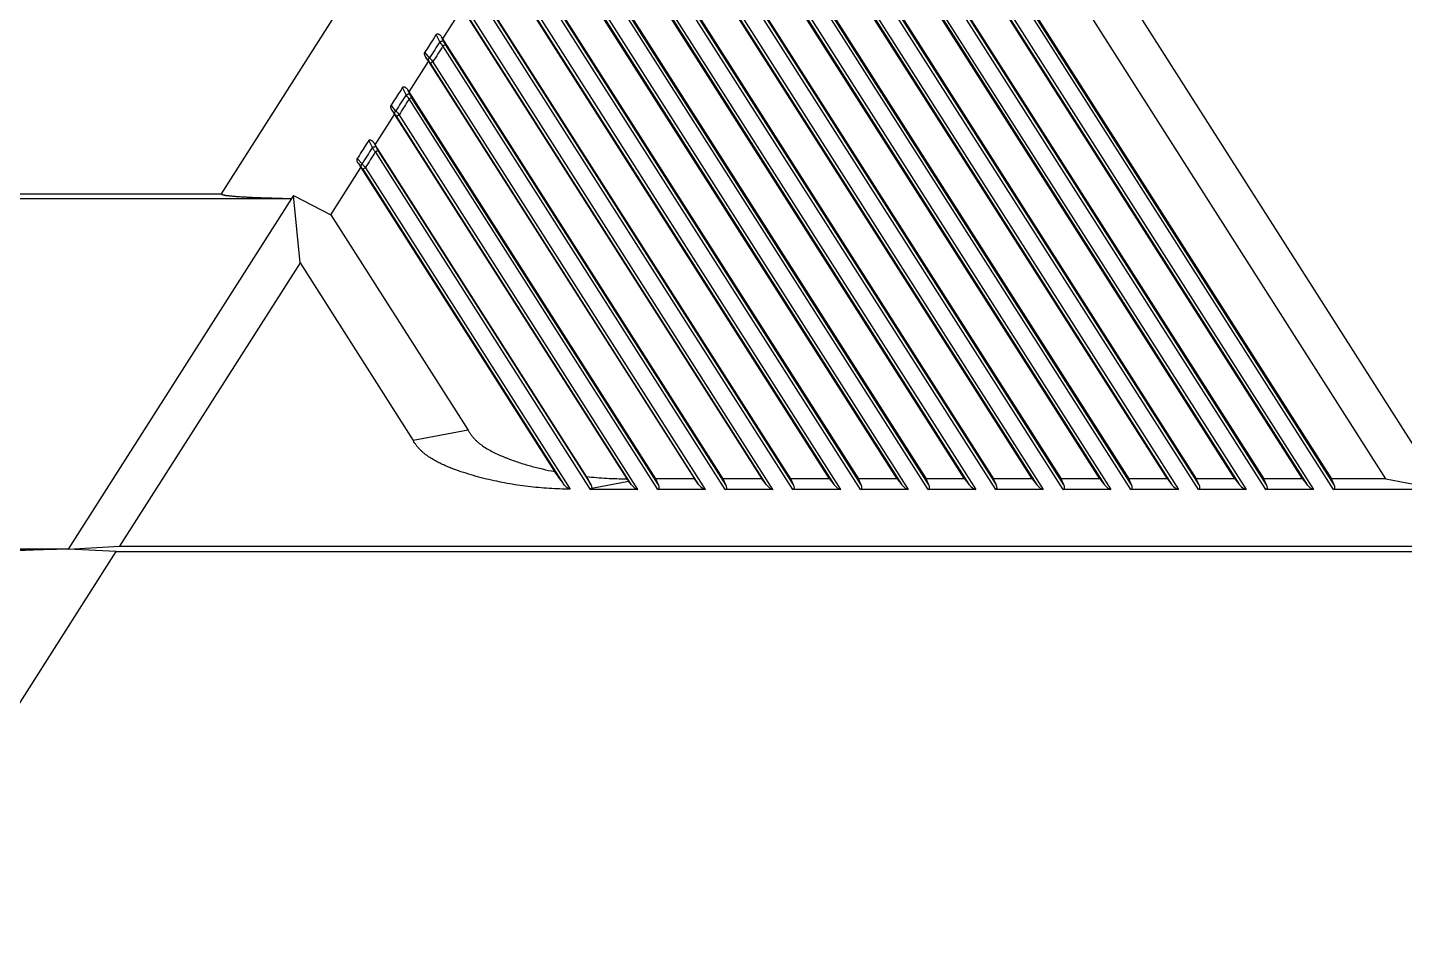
# Model space of a CAD drawing. Header units: millimetres. Extents: x 3299 to 14264, y 1863 to 5555.
# Drawn here: x 12317.8 to 12450.7, y 3565 to 3653.5 of the extents above; entities that cross this region are included whole.
import ezdxf

# ---------------------------------------------------------------- set-up
doc = ezdxf.new("R2010")
doc.units = ezdxf.units.MM

# ---------------------------------------------------------------- blocks, each defined once
blk = doc.blocks.new('1111')
at = {"color": 7, "linetype": 'Continuous'}
for p, q in [((16463.27, 6872.73), (16416.74, 6945.77)), ((16417.09, 6945.36), (16463.71, 6872.18)), ((16417.33, 6945.52), (16464.34, 6871.73)), ((16466.26, 6871.73), (16419.08, 6945.79)), ((16419.26, 6946.19), (16466.05, 6872.73)), ((16466.32, 6872.18), (16419.33, 6945.94)), ((16469.79, 6872.73), (16423.09, 6946.04)), ((16423.62, 6945.34), (16470.23, 6872.18)), ((16423.87, 6945.49), (16470.86, 6871.73)), ((16459.74, 6871.73), (16413.53, 6944.26)), ((16413.66, 6944.74), (16459.53, 6872.73)), ((16459.8, 6872.18), (16413.78, 6944.42)), ((16472.78, 6871.73), (16426.27, 6944.73)), ((16426.51, 6945.05), (16472.58, 6872.73)), ((16472.84, 6872.18), (16426.52, 6944.89)), ((16436.52, 6944.97), (16483.17, 6871.73)), ((16456.75, 6872.73), (16411.54, 6943.7)), ((16411.82, 6943.39), (16457.19, 6872.18)), ((16412.06, 6943.55), (16457.82, 6871.73)), ((16453.22, 6871.73), (16408.77, 6941.5)), ((16408.86, 6942.04), (16453.01, 6872.73)), ((16453.28, 6872.18), (16409.01, 6941.66)), ((16450.23, 6872.73), (16406.97, 6940.63)), ((16407.22, 6940.37), (16450.67, 6872.18)), ((16407.47, 6940.53), (16451.29, 6871.73)), ((16446.7, 6871.73), (16404.49, 6937.98)), ((16404.56, 6938.56), (16446.49, 6872.73)), ((16446.76, 6872.18), (16404.74, 6938.13)), ((16443.7, 6872.73), (16402.83, 6936.89)), ((16403.06, 6936.67), (16444.15, 6872.18)), ((16403.3, 6936.83), (16444.77, 6871.73)), ((16365.44, 6900.26), (16386.62, 6933.5)), ((16440.18, 6871.73), (16400.56, 6933.92)), ((16400.6, 6934.53), (16439.97, 6872.73)), ((16440.24, 6872.18), (16400.8, 6934.07)), ((16437.18, 6872.73), (16398.99, 6932.68)), ((16399.21, 6932.48), (16437.63, 6872.18)), ((16399.45, 6932.64), (16438.25, 6871.73)), ((16477.83, 6872.73), (16440.09, 6931.98)), ((16433.65, 6871.73), (16396.88, 6929.46)), ((16396.9, 6930.1), (16433.45, 6872.73)), ((16433.71, 6872.18), (16397.12, 6929.61)), ((16430.66, 6872.73), (16395.39, 6928.11)), ((16395.84, 6928.08), (16431.73, 6871.73)), ((16395.59, 6927.92), (16431.1, 6872.18)), ((16393.41, 6925.35), (16426.93, 6872.73)), ((16427.13, 6871.73), (16393.4, 6924.68)), ((16427.19, 6872.18), (16393.65, 6924.84)), ((16424.14, 6872.73), (16391.97, 6923.24)), ((16392.16, 6923.07), (16424.58, 6872.18)), ((16392.41, 6923.22), (16425.21, 6871.73)), ((16420.4, 6872.73), (16390.07, 6920.33)), ((16420.61, 6871.73), (16390.08, 6919.65)), ((16420.67, 6872.18), (16390.33, 6919.8)), ((16386.81, 6915.22), (16388.68, 6918.15)), ((16388.68, 6918.15), (16417.61, 6872.73)), ((16418.06, 6872.18), (16388.88, 6917.98)), ((16418.68, 6871.73), (16389.12, 6918.14)), ((16386.53, 6914.92), (16386.18, 6915.64)), ((16386.7, 6915.39), (16386.81, 6915.22)), ((16386.89, 6915), (16386.7, 6915.39)), ((16413.88, 6872.73), (16386.81, 6915.22)), ((16386.82, 6914.53), (16387.06, 6914.68)), ((16414.14, 6872.18), (16387.06, 6914.68)), ((16385.54, 6913.37), (16385.08, 6913.92)), ((16385.18, 6913.42), (16385.42, 6913.03)), ((16385.41, 6913.14), (16385.18, 6913.42)), ((16414.08, 6871.73), (16386.82, 6914.53)), ((16383.55, 6910.1), (16385.42, 6913.03)), ((16385.42, 6913.03), (16411.09, 6872.73)), ((16385.62, 6912.86), (16385.86, 6913.02)), ((16411.53, 6872.18), (16385.62, 6912.86)), ((16412.16, 6871.73), (16385.86, 6913.02)), ((16383.27, 6909.8), (16382.92, 6910.52)), ((16383.44, 6910.27), (16383.55, 6910.1)), ((16383.63, 6909.88), (16383.44, 6910.27)), ((16407.36, 6872.73), (16383.55, 6910.1)), ((16383.56, 6909.41), (16383.8, 6909.57)), ((16407.56, 6871.73), (16383.56, 6909.41)), ((16407.62, 6872.18), (16383.8, 6909.57)), ((16382.28, 6908.25), (16381.82, 6908.8)), ((16381.92, 6908.3), (16382.16, 6907.91)), ((16382.15, 6908.03), (16381.92, 6908.3)), ((16380.29, 6904.98), (16382.16, 6907.91)), ((16382.16, 6907.91), (16404.57, 6872.74)), ((16382.35, 6907.75), (16382.6, 6907.9)), ((16405.01, 6872.18), (16382.35, 6907.75)), ((16405.64, 6871.73), (16382.6, 6907.9)), ((16379.66, 6905.4), (16380.01, 6904.69)), ((16380.18, 6905.16), (16380.29, 6904.98)), ((16380.18, 6905.16), (16380.37, 6904.77)), ((16400.69, 6872.96), (16380.29, 6904.98)), ((16380.54, 6904.45), (16380.3, 6904.29)), ((16380.3, 6904.29), (16401.04, 6871.73)), ((16380.54, 6904.45), (16401.09, 6872.19)), ((16375.99, 6898.23), (16378.9, 6902.79)), ((16378.56, 6903.68), (16379.02, 6903.14)), ((16378.66, 6903.18), (16378.9, 6902.79)), ((16378.66, 6903.18), (16378.89, 6902.91)), ((16378.9, 6902.79), (16397.6, 6873.44)), ((16379.34, 6902.78), (16379.09, 6902.63)), ((16379.34, 6902.78), (16399.11, 6871.74)), ((16379.09, 6902.63), (16398.39, 6872.34)), ((16262.26, 6900.26), (16365.44, 6900.26)), ((16372.41, 6900.1), (16372.22, 6899.8)), ((16372.41, 6900.1), (16375.99, 6898.23)), ((16373.03, 6893.58), (16372.41, 6900.1)), ((16254.92, 6899.8), (16372.2, 6899.8)), ((16372.2, 6899.8), (16350.64, 6865.96)), ((16372.22, 6899.8), (16372.2, 6899.8)), ((16375.99, 6898.23), (16389.25, 6877.43)), ((16373.03, 6893.58), (16355.61, 6866.23)), ((16373.03, 6893.58), (16383.95, 6876.43)), ((16389.25, 6877.43), (16383.95, 6876.43)), ((16401.18, 6871.85), (16404.74, 6872.52)), ((16405.01, 6872.18), (16404.74, 6872.52)), ((16411.09, 6872.73), (16407.36, 6872.73)), ((16407.62, 6872.18), (16407.36, 6872.73)), ((16411.53, 6872.18), (16411.09, 6872.73)), ((16417.61, 6872.73), (16413.88, 6872.73)), ((16414.14, 6872.18), (16413.88, 6872.73)), ((16418.06, 6872.18), (16417.61, 6872.73)), ((16424.14, 6872.73), (16420.4, 6872.73)), ((16420.67, 6872.18), (16420.4, 6872.73)), ((16424.14, 6872.73), (16424.58, 6872.18)), ((16430.66, 6872.73), (16426.93, 6872.73)), ((16427.19, 6872.18), (16426.93, 6872.73)), ((16430.66, 6872.73), (16431.1, 6872.18)), ((16437.18, 6872.73), (16433.45, 6872.73)), ((16433.71, 6872.18), (16433.45, 6872.73)), ((16437.18, 6872.73), (16437.63, 6872.18)), ((16443.7, 6872.73), (16439.97, 6872.73)), ((16440.24, 6872.18), (16439.97, 6872.73)), ((16443.7, 6872.73), (16444.15, 6872.18)), ((16450.23, 6872.73), (16446.49, 6872.73)), ((16446.76, 6872.18), (16446.49, 6872.73)), ((16450.23, 6872.73), (16450.67, 6872.18)), ((16456.75, 6872.73), (16453.01, 6872.73)), ((16453.28, 6872.18), (16453.01, 6872.73)), ((16456.75, 6872.73), (16457.19, 6872.18)), ((16463.27, 6872.73), (16459.53, 6872.73)), ((16459.8, 6872.18), (16459.53, 6872.73)), ((16463.27, 6872.73), (16463.71, 6872.18)), ((16469.79, 6872.73), (16466.05, 6872.73)), ((16466.32, 6872.18), (16466.05, 6872.73)), ((16469.79, 6872.73), (16470.23, 6872.18)), ((16477.83, 6872.73), (16472.58, 6872.73)), ((16472.84, 6872.18), (16472.58, 6872.73)), ((16477.83, 6872.73), (16483.17, 6871.73)), ((16405.64, 6871.73), (16401.04, 6871.73)), ((16412.16, 6871.73), (16407.56, 6871.73)), ((16418.68, 6871.73), (16414.08, 6871.73)), ((16425.21, 6871.73), (16420.61, 6871.73)), ((16431.73, 6871.73), (16427.13, 6871.73)), ((16438.25, 6871.73), (16433.65, 6871.73)), ((16444.77, 6871.73), (16440.18, 6871.73)), ((16451.29, 6871.73), (16446.7, 6871.73)), ((16457.82, 6871.73), (16453.22, 6871.73)), ((16464.34, 6871.73), (16459.74, 6871.73)), ((16470.86, 6871.73), (16466.26, 6871.73)), ((16483.17, 6871.73), (16472.78, 6871.73)), ((16350.64, 6865.96), (16233.36, 6865.96)), ((16259.03, 6714.63), (16355.29, 6865.73)), ((16350.66, 6865.96), (16350.64, 6865.96)), ((16350.65, 6865.94), (16355.61, 6866.23)), ((16350.66, 6865.96), (16350.65, 6865.94)), ((16355.29, 6865.73), (16350.65, 6865.94)), ((16355.29, 6865.73), (16482.29, 6865.73)), ((16355.61, 6866.23), (16486.68, 6866.23))]:
    blk.add_line(p, q, dxfattribs=at)
for centre, radius, start, end in [((16590.16, 6784.13), 242.02, 147.2885, 147.7233), ((16586.42, 6786.52), 237.12, 147.3263, 147.7588), ((16586.9, 6779.02), 242.02, 147.2885, 147.7234), ((16583.15, 6781.4), 237.11, 147.3263, 147.7588), ((16583.61, 6773.91), 241.99, 147.2885, 147.7234), ((16579.87, 6776.3), 237.09, 147.3262, 147.7588)]:
    blk.add_arc(centre, radius, start, end, dxfattribs=at)
for centre, start_param, end_param in [((16405.26, 6872.33), 1.521772, 2.830769), ((16407.18, 6872.33), -3.452417, -2.14342), ((16411.78, 6872.33), 1.521772, 2.830769), ((16413.7, 6872.33), -3.452417, -2.14342), ((16418.3, 6872.33), 1.521772, 2.830769), ((16420.22, 6872.33), -3.452417, -2.14342), ((16424.83, 6872.33), 1.521772, 2.830769), ((16426.75, 6872.33), -3.452417, -2.14342), ((16431.35, 6872.33), 1.521772, 2.830769), ((16433.27, 6872.33), -3.452417, -2.14342), ((16437.87, 6872.33), 1.521772, 2.830769), ((16439.79, 6872.33), -3.452417, -2.14342), ((16444.39, 6872.33), 1.521772, 2.830769), ((16446.31, 6872.33), -3.452417, -2.14342), ((16450.91, 6872.33), 1.521772, 2.830769), ((16452.84, 6872.33), -3.452417, -2.14342), ((16457.43, 6872.33), 1.521772, 2.830769), ((16459.36, 6872.33), -3.452417, -2.14342), ((16463.96, 6872.33), 1.521772, 2.830769), ((16465.88, 6872.33), -3.452417, -2.14342), ((16470.48, 6872.33), 1.521772, 2.830769), ((16472.4, 6872.33), -3.452417, -2.14342), ((16400.66, 6872.33), -3.452417, -2.832967)]:
    blk.add_ellipse(centre, major_axis=(-0.473, 0.571), ratio=0.388195, start_param=start_param, end_param=end_param, dxfattribs=at)
for points, knots in [([(16386.18, 6915.64), (16386.09, 6915.5), (16385.72, 6914.92), (16385.36, 6914.35), (16385.08, 6913.92)], [0, 0, 0, 0, 0.246028, 1, 1, 1, 1]), ([(16386.18, 6915.64), (16386.19, 6915.65), (16386.2, 6915.67), (16386.22, 6915.68), (16386.24, 6915.69), (16386.26, 6915.7), (16386.29, 6915.71), (16386.32, 6915.71), (16386.37, 6915.7), (16386.41, 6915.68), (16386.44, 6915.66), (16386.49, 6915.63), (16386.54, 6915.59), (16386.6, 6915.53), (16386.65, 6915.46), (16386.68, 6915.41), (16386.7, 6915.39)], [0, 0, 0, 0, 0.06252, 0.093846, 0.125157, 0.156474, 0.187777, 0.250243, 0.312732, 0.375225, 0.437715, 0.500204, 0.625117, 0.750063, 0.875025, 1, 1, 1, 1]), ([(16386.53, 6914.92), (16386.54, 6914.93), (16386.58, 6914.95), (16386.63, 6914.97), (16386.68, 6914.99), (16386.73, 6915.01), (16386.78, 6915.02), (16386.82, 6915.02), (16386.86, 6915.01), (16386.88, 6915.01), (16386.89, 6915)], [0, 0, 0, 0, 0.148783, 0.298839, 0.445551, 0.584593, 0.712031, 0.82471, 0.920705, 1, 1, 1, 1]), ([(16386.82, 6914.53), (16386.77, 6914.59), (16386.67, 6914.72), (16386.57, 6914.86), (16386.53, 6914.92)], [0, 0, 0, 0, 0.512587, 1, 1, 1, 1]), ([(16387.06, 6914.68), (16387.03, 6914.74), (16386.97, 6914.84), (16386.91, 6914.95), (16386.89, 6915)], [0, 0, 0, 0, 0.511051, 1, 1, 1, 1]), ([(16385.18, 6913.42), (16385.17, 6913.44), (16385.14, 6913.48), (16385.11, 6913.54), (16385.09, 6913.6), (16385.07, 6913.66), (16385.05, 6913.72), (16385.05, 6913.78), (16385.05, 6913.82), (16385.06, 6913.86), (16385.07, 6913.89), (16385.08, 6913.91), (16385.08, 6913.92)], [0, 0, 0, 0, 0.124938, 0.249895, 0.374848, 0.499813, 0.624783, 0.749753, 0.8123, 0.87486, 0.937446, 1, 1, 1, 1]), ([(16385.41, 6913.14), (16385.41, 6913.15), (16385.41, 6913.17), (16385.42, 6913.19), (16385.43, 6913.22), (16385.44, 6913.25), (16385.46, 6913.28), (16385.49, 6913.32), (16385.52, 6913.35), (16385.54, 6913.37)], [0, 0, 0, 0, 0.086194, 0.184306, 0.294888, 0.417617, 0.551337, 0.694401, 1, 1, 1, 1]), ([(16385.86, 6913.02), (16385.81, 6913.08), (16385.73, 6913.17), (16385.62, 6913.29), (16385.57, 6913.35), (16385.54, 6913.37)], [0, 0, 0, 0, 0.513738, 0.762126, 1, 1, 1, 1]), ([(16385.62, 6912.86), (16385.58, 6912.91), (16385.53, 6912.99), (16385.46, 6913.08), (16385.43, 6913.12), (16385.41, 6913.14)], [0, 0, 0, 0, 0.512989, 0.761589, 1, 1, 1, 1]), ([(16382.92, 6910.52), (16382.83, 6910.38), (16382.46, 6909.81), (16382.1, 6909.23), (16381.82, 6908.8)], [0, 0, 0, 0, 0.246028, 1, 1, 1, 1]), ([(16382.92, 6910.52), (16382.93, 6910.53), (16382.94, 6910.55), (16382.96, 6910.57), (16382.98, 6910.58), (16383, 6910.58), (16383.03, 6910.59), (16383.06, 6910.59), (16383.11, 6910.58), (16383.14, 6910.56), (16383.18, 6910.54), (16383.23, 6910.51), (16383.28, 6910.47), (16383.34, 6910.41), (16383.39, 6910.34), (16383.42, 6910.3), (16383.44, 6910.27)], [0, 0, 0, 0, 0.062515, 0.093842, 0.125155, 0.156486, 0.187796, 0.250287, 0.312786, 0.375282, 0.437771, 0.500255, 0.625161, 0.750093, 0.875041, 1, 1, 1, 1]), ([(16383.27, 6909.8), (16383.28, 6909.81), (16383.32, 6909.83), (16383.37, 6909.86), (16383.42, 6909.87), (16383.47, 6909.89), (16383.52, 6909.9), (16383.56, 6909.9), (16383.6, 6909.9), (16383.62, 6909.89), (16383.63, 6909.88)], [0, 0, 0, 0, 0.148783, 0.298839, 0.445551, 0.584593, 0.712031, 0.82471, 0.920705, 1, 1, 1, 1]), ([(16383.56, 6909.41), (16383.51, 6909.48), (16383.41, 6909.6), (16383.31, 6909.74), (16383.27, 6909.8)], [0, 0, 0, 0, 0.512587, 1, 1, 1, 1]), ([(16383.8, 6909.57), (16383.77, 6909.62), (16383.71, 6909.72), (16383.65, 6909.83), (16383.63, 6909.88)], [0, 0, 0, 0, 0.511051, 1, 1, 1, 1]), ([(16381.92, 6908.3), (16381.91, 6908.32), (16381.88, 6908.36), (16381.85, 6908.42), (16381.83, 6908.48), (16381.81, 6908.54), (16381.79, 6908.61), (16381.79, 6908.66), (16381.79, 6908.71), (16381.8, 6908.74), (16381.81, 6908.77), (16381.82, 6908.79), (16381.82, 6908.8)], [0, 0, 0, 0, 0.124949, 0.249909, 0.374871, 0.499841, 0.624814, 0.749772, 0.812317, 0.874866, 0.937442, 1, 1, 1, 1]), ([(16382.15, 6908.03), (16382.15, 6908.03), (16382.15, 6908.05), (16382.16, 6908.08), (16382.17, 6908.1), (16382.18, 6908.13), (16382.2, 6908.16), (16382.23, 6908.21), (16382.26, 6908.24), (16382.28, 6908.25)], [0, 0, 0, 0, 0.086194, 0.184306, 0.294888, 0.417617, 0.551337, 0.694401, 1, 1, 1, 1]), ([(16382.6, 6907.9), (16382.55, 6907.96), (16382.47, 6908.06), (16382.36, 6908.17), (16382.31, 6908.23), (16382.28, 6908.25)], [0, 0, 0, 0, 0.513738, 0.762126, 1, 1, 1, 1]), ([(16382.35, 6907.75), (16382.32, 6907.79), (16382.27, 6907.87), (16382.2, 6907.96), (16382.17, 6908), (16382.15, 6908.03)], [0, 0, 0, 0, 0.512989, 0.761589, 1, 1, 1, 1]), ([(16379.66, 6905.4), (16379.57, 6905.26), (16379.2, 6904.69), (16378.84, 6904.11), (16378.56, 6903.68)], [0, 0, 0, 0, 0.246028, 1, 1, 1, 1]), ([(16379.66, 6905.4), (16379.67, 6905.41), (16379.68, 6905.43), (16379.7, 6905.45), (16379.72, 6905.46), (16379.74, 6905.47), (16379.77, 6905.47), (16379.8, 6905.47), (16379.84, 6905.46), (16379.88, 6905.45), (16379.92, 6905.43), (16379.97, 6905.4), (16380.02, 6905.35), (16380.08, 6905.29), (16380.13, 6905.22), (16380.16, 6905.18), (16380.18, 6905.16)], [0, 0, 0, 0, 0.062517, 0.093839, 0.125154, 0.156478, 0.187783, 0.25025, 0.312734, 0.375224, 0.437713, 0.500203, 0.625117, 0.750063, 0.875025, 1, 1, 1, 1]), ([(16380.37, 6904.77), (16380.36, 6904.77), (16380.33, 6904.78), (16380.3, 6904.78), (16380.26, 6904.78), (16380.21, 6904.77), (16380.16, 6904.76), (16380.11, 6904.74), (16380.05, 6904.71), (16380.02, 6904.7), (16380.01, 6904.69)], [0, 0, 0, 0, 0.079295, 0.17529, 0.287969, 0.415407, 0.554449, 0.701161, 0.851217, 1, 1, 1, 1]), ([(16380.01, 6904.69), (16380.05, 6904.62), (16380.14, 6904.49), (16380.25, 6904.36), (16380.3, 6904.29)], [0, 0, 0, 0, 0.487344, 1, 1, 1, 1]), ([(16380.37, 6904.77), (16380.39, 6904.71), (16380.45, 6904.61), (16380.51, 6904.5), (16380.54, 6904.45)], [0, 0, 0, 0, 0.488886, 1, 1, 1, 1]), ([(16378.66, 6903.18), (16378.65, 6903.2), (16378.62, 6903.24), (16378.59, 6903.3), (16378.57, 6903.36), (16378.55, 6903.42), (16378.53, 6903.49), (16378.53, 6903.54), (16378.53, 6903.59), (16378.54, 6903.62), (16378.54, 6903.65), (16378.55, 6903.67), (16378.56, 6903.68)], [0, 0, 0, 0, 0.124949, 0.249909, 0.374871, 0.499841, 0.624814, 0.749772, 0.812318, 0.874865, 0.937441, 1, 1, 1, 1]), ([(16379.02, 6903.14), (16379, 6903.12), (16378.97, 6903.09), (16378.94, 6903.05), (16378.92, 6903.02), (16378.91, 6902.99), (16378.9, 6902.96), (16378.89, 6902.93), (16378.89, 6902.91), (16378.89, 6902.91)], [0, 0, 0, 0, 0.305599, 0.448662, 0.582382, 0.705112, 0.815693, 0.913805, 1, 1, 1, 1]), ([(16378.89, 6902.91), (16378.91, 6902.89), (16378.94, 6902.84), (16379.01, 6902.75), (16379.06, 6902.68), (16379.09, 6902.63)], [0, 0, 0, 0, 0.238376, 0.486947, 1, 1, 1, 1]), ([(16379.02, 6903.14), (16379.05, 6903.11), (16379.1, 6903.05), (16379.21, 6902.94), (16379.29, 6902.85), (16379.34, 6902.78)], [0, 0, 0, 0, 0.23784, 0.486198, 1, 1, 1, 1]), ([(16365.44, 6900.26), (16365.44, 6900.26), (16365.44, 6900.26), (16365.44, 6900.25), (16365.44, 6900.24), (16365.44, 6900.24), (16365.45, 6900.23), (16365.45, 6900.22), (16365.46, 6900.22), (16365.47, 6900.21), (16365.49, 6900.2), (16365.5, 6900.2), (16365.51, 6900.19), (16365.53, 6900.18), (16365.56, 6900.18), (16365.59, 6900.17), (16365.61, 6900.16), (16365.64, 6900.16), (16365.67, 6900.15), (16365.72, 6900.14), (16365.77, 6900.13), (16365.82, 6900.12), (16365.87, 6900.11), (16365.94, 6900.1), (16366.03, 6900.09), (16366.14, 6900.08), (16366.28, 6900.06), (16366.45, 6900.05), (16366.67, 6900.03), (16366.88, 6900.01), (16367.09, 6900), (16367.3, 6899.98), (16367.52, 6899.97), (16367.73, 6899.96), (16368.01, 6899.94), (16368.37, 6899.92), (16368.79, 6899.9), (16369.22, 6899.89), (16369.64, 6899.87), (16370.07, 6899.86), (16370.42, 6899.85), (16370.71, 6899.84), (16370.92, 6899.83), (16371.13, 6899.83), (16371.35, 6899.82), (16371.56, 6899.82), (16371.77, 6899.81), (16371.99, 6899.81), (16372.13, 6899.8), (16372.2, 6899.8)], [0, 0, 0, 0, 0.000981, 0.001961, 0.002941, 0.00392, 0.0049, 0.005877, 0.007829, 0.009782, 0.011735, 0.013687, 0.01564, 0.019545, 0.02345, 0.027356, 0.031261, 0.035167, 0.039072, 0.046884, 0.054695, 0.062507, 0.070318, 0.07813, 0.093753, 0.109377, 0.125001, 0.156249, 0.187497, 0.218746, 0.249995, 0.281244, 0.312494, 0.343743, 0.374993, 0.437492, 0.499992, 0.562492, 0.624993, 0.687494, 0.749995, 0.781245, 0.812496, 0.843746, 0.874997, 0.906248, 0.937499, 0.968749, 1, 1, 1, 1]), ([(16399.11, 6871.74), (16398.43, 6871.75), (16397.41, 6871.79), (16396.05, 6871.89), (16395.04, 6872), (16394.02, 6872.14), (16393.02, 6872.3), (16392.01, 6872.5), (16391.02, 6872.72), (16390.03, 6872.98), (16389.05, 6873.27), (16388.24, 6873.54), (16387.6, 6873.78), (16387.13, 6873.98), (16386.74, 6874.15), (16386.44, 6874.3), (16386.21, 6874.42), (16385.99, 6874.54), (16385.77, 6874.67), (16385.55, 6874.81), (16385.34, 6874.95), (16385.13, 6875.1), (16384.93, 6875.26), (16384.74, 6875.43), (16384.59, 6875.58), (16384.48, 6875.71), (16384.39, 6875.81), (16384.31, 6875.91), (16384.24, 6876.01), (16384.16, 6876.11), (16384.07, 6876.25), (16384, 6876.36), (16383.95, 6876.43)], [0, 0, 0, 0, 0.124992, 0.187493, 0.249993, 0.312492, 0.37499, 0.437488, 0.499985, 0.562481, 0.624977, 0.687472, 0.718722, 0.749971, 0.781221, 0.796847, 0.812472, 0.828098, 0.843725, 0.859351, 0.874979, 0.890605, 0.906233, 0.92186, 0.937488, 0.945303, 0.953118, 0.960933, 0.968748, 0.976561, 0.984374, 1, 1, 1, 1]), ([(16389.25, 6877.43), (16389.27, 6877.39), (16389.33, 6877.31), (16389.41, 6877.18), (16389.49, 6877.06), (16389.58, 6876.94), (16389.67, 6876.82), (16389.77, 6876.71), (16389.87, 6876.6), (16389.97, 6876.49), (16390.08, 6876.39), (16390.22, 6876.26), (16390.49, 6876.04), (16390.9, 6875.76), (16391.41, 6875.46), (16391.94, 6875.19), (16392.39, 6874.99), (16392.76, 6874.84), (16393.13, 6874.69), (16393.59, 6874.52), (16394.15, 6874.33), (16394.72, 6874.15), (16395.48, 6873.93), (16396.44, 6873.69), (16397.21, 6873.52), (16397.6, 6873.44)], [0, 0, 0, 0, 0.015625, 0.03125, 0.046875, 0.062505, 0.078135, 0.093764, 0.109394, 0.125026, 0.140657, 0.156286, 0.187543, 0.250035, 0.312532, 0.375029, 0.437527, 0.468778, 0.500028, 0.562527, 0.625024, 0.687523, 0.75002, 0.87501, 1, 1, 1, 1]), ([(16397.6, 6873.44), (16397.73, 6873.26), (16397.99, 6872.89), (16398.25, 6872.52), (16398.39, 6872.34)], [0, 0, 0, 0, 0.501959, 1, 1, 1, 1]), ([(16399.11, 6871.74), (16399.1, 6871.74), (16399.08, 6871.74), (16399.04, 6871.75), (16398.99, 6871.77), (16398.94, 6871.8), (16398.87, 6871.84), (16398.79, 6871.9), (16398.7, 6871.98), (16398.61, 6872.06), (16398.51, 6872.18), (16398.43, 6872.28), (16398.39, 6872.34)], [0, 0, 0, 0, 0.032107, 0.064127, 0.1277, 0.190816, 0.25358, 0.37839, 0.502755, 0.626972, 0.751209, 1, 1, 1, 1]), ([(16401.09, 6872.19), (16401.03, 6872.32), (16400.9, 6872.58), (16400.76, 6872.83), (16400.69, 6872.96)], [0, 0, 0, 0, 0.495062, 1, 1, 1, 1]), ([(16400.69, 6872.96), (16401.01, 6872.93), (16401.66, 6872.87), (16402.63, 6872.8), (16403.6, 6872.76), (16404.24, 6872.74), (16404.57, 6872.74)], [0, 0, 0, 0, 0.25, 0.5, 0.75, 1, 1, 1, 1]), ([(16401.09, 6872.19), (16401.11, 6872.17), (16401.13, 6872.11), (16401.16, 6872.04), (16401.17, 6871.98), (16401.18, 6871.93), (16401.18, 6871.89), (16401.18, 6871.86), (16401.18, 6871.85)], [0, 0, 0, 0, 0.254303, 0.505446, 0.629879, 0.75361, 0.876827, 1, 1, 1, 1]), ([(16404.57, 6872.74), (16404.58, 6872.72), (16404.64, 6872.65), (16404.7, 6872.57), (16404.74, 6872.52)], [0, 0, 0, 0, 0.250895, 1, 1, 1, 1]), ([(16350.64, 6865.96), (16350.56, 6865.96), (16350.41, 6865.96), (16350.18, 6865.95), (16349.95, 6865.95), (16349.72, 6865.94), (16349.49, 6865.94), (16349.26, 6865.93), (16349.03, 6865.93), (16348.72, 6865.92), (16348.34, 6865.91), (16347.88, 6865.89), (16347.42, 6865.88), (16346.96, 6865.86), (16346.5, 6865.84), (16346.11, 6865.82), (16345.81, 6865.8), (16345.58, 6865.79), (16345.35, 6865.78), (16345.12, 6865.76), (16344.89, 6865.74), (16344.66, 6865.73), (16344.47, 6865.71), (16344.31, 6865.7), (16344.2, 6865.68), (16344.08, 6865.67), (16343.97, 6865.66), (16343.86, 6865.64), (16343.76, 6865.63), (16343.68, 6865.62), (16343.63, 6865.61), (16343.57, 6865.6), (16343.51, 6865.59), (16343.47, 6865.58), (16343.43, 6865.57), (16343.4, 6865.56), (16343.38, 6865.55), (16343.35, 6865.54), (16343.34, 6865.53), (16343.32, 6865.53), (16343.31, 6865.52), (16343.3, 6865.51), (16343.3, 6865.51)], [0, 0, 0, 0, 0.031248, 0.062497, 0.093746, 0.124994, 0.156243, 0.187491, 0.21874, 0.249989, 0.312487, 0.374984, 0.437482, 0.499981, 0.562479, 0.624978, 0.656228, 0.687478, 0.718728, 0.749978, 0.781228, 0.812479, 0.84373, 0.859355, 0.874981, 0.890607, 0.906233, 0.921859, 0.937485, 0.945299, 0.953112, 0.960926, 0.96874, 0.976554, 0.980461, 0.984368, 0.988275, 0.992183, 0.994137, 0.996091, 0.998046, 1, 1, 1, 1])]:
    blk.add_open_spline(points, degree=3, knots=knots, dxfattribs=at)
blk = doc.blocks.new('*U162')
blk.add_blockref('1111', (-16308.28, -6888.88))
blk = doc.blocks.new('*U163')
at = {"color": 0, "linetype": 'ByBlock', "lineweight": -2, "transparency": 16777216}
blk.add_blockref('*U162', (2400, 337.5), dxfattribs=at)

msp = doc.modelspace()

# ---------------------------------------------------------------- block references
msp.add_blockref('*U163', (9879.37292, 3288.5531))

doc.saveas('drawing.dxf')
